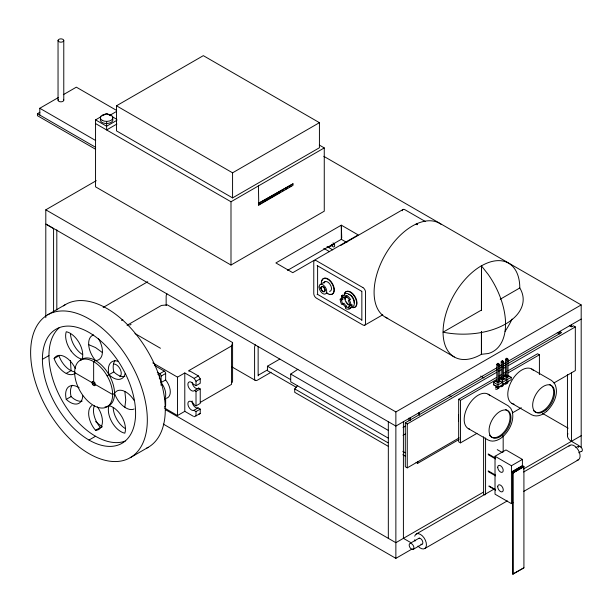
<?xml version="1.0" encoding="UTF-8"?>
<svg xmlns="http://www.w3.org/2000/svg" width="613" height="613" viewBox="0 0 613 613"><rect width="100%" height="100%" fill="white"/><g stroke="black" fill="none" stroke-linecap="round" stroke-linejoin="round"><path stroke-width="0.92" d="M93.651 381.631L93.651 361.632L95.544 360.536A17.769 10.26 60 0 0 102.241 354.092L102.448 351.563A17.769 10.26 60 0 0 98.386 338.537M157.273 372.336L159.717 373.746A1.939 1.119 60 0 1 161.089 376.121L161.089 385.339M164.629 406.434A1.939 1.119 60 0 0 165.648 405.5L165.648 398.373A12.996 7.502 60 0 0 170.291 391.837A12.996 7.502 60 0 0 165.648 379.937L165.648 373.486A1.939 1.119 60 0 0 164.276 371.11L154.522 365.478M164.315 407.913L177.517 415.537L177.517 377.148L184.789 372.957L194.175 378.374L196.014 381.271L196.014 385.7L193.578 384.297A5.08 2.935 60 0 0 188.543 382.389A5.08 2.935 60 0 0 189.455 388.719A5.08 2.935 60 0 0 194.474 390.504L196.014 391.393L200.236 388.956L200.236 403.431L196.014 405.867L194.298 404.879A5.08 2.935 60 0 0 189.202 401.316A5.08 2.935 60 0 0 188.758 406.963A5.08 2.935 60 0 0 193.869 410.319L196.014 411.561L200.236 409.116L200.236 413.545L194.175 416.763M177.517 415.537L184.789 411.338L184.789 372.957M196.014 405.867L196.014 391.393M127.052 325.296L161.418 305.45L167.311 304.86L232.588 342.552L231.561 345.947L231.561 384.336L200.466 402.289M232.588 342.552L232.588 380.934L232.074 382.635M481.389 354.306A54.197 31.294 -60 0 1 443.069 332.185A54.197 31.294 -60 0 1 481.389 265.804L488.216 274.463A60.059 34.673 60 0 1 488.216 353.532L481.389 354.306L481.404 331.717M499.235 386.818L499.22 387.148A3.655 2.115 60 0 1 497.327 388.55M70.403 360.39L71.07 370.62L66.242 373.409M124.853 407.254L125.749 399.898L124.853 391.5M258.142 375.907L258.142 346.422M387.983 446.157L294.723 392.312L294.723 388.918L297.543 385.753M503.081 436.51C509.549 430.326 514.261 421.031 512.384 411.921M546.689 411.331C553.738 404.557 559.569 392.956 554.535 383.431M497.626 363.524L496.814 364.337L496.814 381.332L498.024 382.029L499.235 381.332L499.235 364.337L498.024 363.294L497.626 363.524L498.423 363.524M502.009 360.996L501.196 361.808L501.196 378.796L502.407 379.501L503.625 378.796L503.625 361.808L502.407 360.766L502.009 360.996L502.806 360.996M506.392 358.467L505.579 359.279L505.579 376.267L506.79 376.972L508.008 376.267L508.008 359.279L506.79 358.237L506.392 358.467L507.189 358.467M502.944 436.602C499.036 440.103 493.044 442.709 488.017 439.965L468.278 428.564M543.095 413.951L546.558 411.423M388.259 438.126L290.708 381.815L290.708 374.068L297.895 369.325M319.304 145.051L324.262 147.917L324.262 211.194L230.994 265.038L95.551 186.842L95.551 119.887L101.091 116.669M102.67 115.75L106.624 113.459L110.578 115.734M496.729 380.581L493.626 382.374L493.626 384.78L498.04 387.309L511.173 379.723L511.173 377.301L498.04 384.903L498.001 387.853A3.655 2.115 60 0 1 495.779 389.132L495.48 388.987M39.799 115.075L39.799 108.271L58.473 97.482M63.346 94.67L76.341 87.169L116.616 110.424M95.689 149.311L37.431 115.673L37.431 113.712L39.868 112.302M116.478 105.796L203.332 55.653L319.427 122.677L319.427 147.748L232.572 197.899L116.478 130.868L116.478 105.796L232.572 172.82L319.427 122.677M109.911 115.282L116.485 111.482M116.899 120.301L106.624 126.232L95.551 119.887M116.899 124.025L106.624 129.956L106.624 121.397M496.791 367.808L395.868 426.073L45.799 223.96L45.799 209.815L96.264 180.674M95.551 123.565L230.994 201.761L324.262 147.917M47.737 314.791L65.691 304.431M293.006 183.808L258.433 203.378L293.006 183.808L293.006 185.333L258.77 205.102L258.433 185.923M258.433 204.903L280.44 192.198M282.072 191.256L283.704 190.314M285.336 189.371L287.781 187.961M289.405 187.019L291.037 186.076M103.145 307.473L147.748 281.727M42.404 359.341A65.905 38.044 60 0 1 112.279 353.08A65.905 38.044 60 0 1 112.286 446.302A65.905 38.044 60 0 1 42.404 359.341L48.948 355.555M75.338 373.049A17.769 10.26 60 0 1 67.637 374.068L65.346 372.988A17.769 10.26 60 0 1 54.12 358.544L58.955 355.747A17.769 10.26 60 0 0 70.173 370.198L72.472 371.279A17.769 10.26 60 0 0 74.694 371.838M121.489 320.415L122.822 319.649M129.734 325.135L131.067 324.361M80.226 360.298L83.736 358.276M287.482 270.394L341.318 239.308L346.943 242.556M328.246 247.575L334.69 243.859M79.108 387.776A17.769 10.26 60 0 0 71.077 385.654L69.307 386.336A17.769 10.26 60 0 0 66.258 399.37L71.085 396.58A17.769 10.26 60 0 0 82.127 401.132M92.471 384.236L94.823 382.872M107.076 375.8L113.803 371.915A17.769 10.26 60 0 0 124.845 376.466M340.728 245.445L402.986 209.5M134.186 400.542A17.769 10.26 60 0 0 125.749 391.922L123.451 390.841A17.769 10.26 60 0 0 114.531 393.416L112.631 394.511L95.314 384.512M159.717 373.746L164.276 371.11M107.068 406.802L108.968 405.706A17.769 10.26 60 0 1 120.01 413.905L121.788 416.633A17.769 10.26 60 0 1 124.837 433.192A17.769 10.26 60 0 1 112.018 422.265L110.547 419.369A17.769 10.26 60 0 1 108.968 405.706M161.089 376.121L165.648 373.486M320.185 284.501L324.959 281.75M165.648 379.937L161.089 382.573A12.996 7.502 60 0 1 164.483 399.078M317.113 294.684L317.603 294.401L317.603 265.858L317.113 265.421M189.011 371.463L189.011 370.52L231.561 345.947M91.889 405.484A17.769 10.26 60 0 0 88.854 410.817L88.64 413.346A17.769 10.26 60 0 0 95.544 430.288L100.379 427.499A17.769 10.26 60 0 0 101.704 427.368M194.175 378.374L198.397 375.938L200.236 378.834L200.236 383.263L196.014 385.7M88.985 440.05L95.544 436.264M341.763 295.719L342.935 295.045A7.594 4.383 60 0 0 341.357 298.516L340.192 299.19A7.594 4.383 60 0 0 341.763 304.485L343.954 303.22A5.548 3.203 60 0 0 346.728 306.148L345.563 306.822L345.563 308.492A7.594 4.383 60 0 0 349.356 308.868L350.521 308.193A7.594 4.383 60 0 0 352.092 304.715L350.927 305.389L349.487 304.554A5.548 3.203 60 0 0 348.337 300.692L350.521 299.428A7.594 4.383 60 0 0 346.728 295.42L345.563 296.094A7.594 4.383 60 0 0 341.763 295.719L342.79 297.489A5.548 3.203 60 0 1 345.563 297.757L346.728 297.09L346.728 295.42M196.014 381.271L200.236 378.834M340.192 299.19L341.64 300.025L342.805 299.351A5.548 3.203 60 0 1 343.954 296.815M361.846 320.515L361.846 291.252M194.474 390.504L198.696 388.067L200.236 388.956M345.563 306.822A5.548 3.203 60 0 0 348.337 307.098L349.502 306.423A5.548 3.203 60 0 0 350.513 304.975M296.278 387.316L267.437 370.666L267.437 366.214L279.819 359.065M193.869 410.319L198.091 407.883L200.236 409.116M258.425 375.133L267.414 369.945M271.107 372.237L257.245 380.244A3.747 2.168 -60 0 1 254.594 378.711L254.594 347.433A3.747 2.168 -60 0 1 255.376 344.82M130.232 457.689A82.502 47.661 60 0 0 104.126 329.917A82.502 47.661 60 0 0 32.604 371.126A82.502 47.661 60 0 0 130.232 457.689L148.185 447.329M364.766 325.166L382.765 314.776M45.799 209.815L395.868 411.928L581.185 304.929L581.185 447.674M498.024 363.639L496.814 364.337L498.024 365.041L499.235 364.337L498.024 363.294M502.407 361.111L501.196 361.808L502.407 362.505L503.625 361.808L502.407 360.766M506.79 358.574L505.579 359.279L506.79 359.977L508.008 359.279L506.79 358.237M498.446 366.85L501.756 364.942M503.411 363.984L505.894 362.551M507.549 361.593L581.185 319.074M459.198 437.881L407.262 467.857L405.293 466.723L405.293 422.801L497.074 369.815M498.729 368.865L502.032 366.949M503.687 365.999L506.169 364.566M507.817 363.609L561.562 332.583L559.677 331.495L559.677 333.939L557.255 332.537M405.293 422.801L407.262 423.943L496.676 372.321M498.331 371.363L501.641 369.455M503.304 368.497L505.786 367.064M508.269 365.632L575.323 326.913L575.323 370.597L553.761 383.048M403.055 427.552L405.522 426.135M476.937 433.376L460.501 442.87L458.67 441.812L458.67 399.293L496.484 377.462M498.951 376.037L501.411 374.612M503.878 373.187L506.346 371.769M507.993 370.819L537.586 353.732L539.409 354.789L539.409 374.627M458.67 399.293L460.501 400.343L496.668 379.462M498.308 378.512L501.595 376.62M503.242 375.669L505.71 374.244M508.177 372.819L539.409 354.789M498.622 379.493L501.763 377.677M503.871 376.459L506.146 375.148M403.055 435.299L405.522 433.874M495.434 381.332L498.024 382.826L500.614 381.332M499.817 378.796L502.407 380.29L504.997 378.796M504.2 376.267L506.79 377.761L509.38 376.267M416.043 462.355L417.698 463.305L459.007 439.46M512.284 412.97L521.326 407.752M513.004 502.752L511.441 503.656L495.02 494.185L495.02 456.264L505.993 449.927L522.406 459.405L522.406 465.826L511.441 472.156L512.951 473.029L523.916 466.7L523.916 567.814L512.951 574.143L512.782 472.792L523.747 466.462L512.782 472.937M495.02 456.264L511.441 465.734L522.406 459.405M483.718 491.978L395.868 542.697L165.579 409.745M523.456 469.037L581.185 435.705M416.265 534L494.745 488.684M523.663 471.995L569.921 445.283M419.346 538.03L411.101 542.789L403.408 538.344L403.408 421.713M575.845 447.674L579.162 445.758L571.469 441.314A13.739 7.931 0 0 1 567.914 433.652M163.311 424.089L395.868 558.351L412.419 548.796M578.703 452.792L581.185 451.36M413.055 549.44A3.356 1.939 60 0 0 412.403 544.367A3.356 1.939 60 0 0 409.208 545.524A3.356 1.939 60 0 0 413.055 549.44L421.974 544.29M424.686 548.589L507.303 500.89M523.824 491.35L578.35 459.873M512.782 574.044L523.916 567.814M500.193 299.259L519.793 287.98A54.197 31.294 -60 0 0 481.473 265.85L481.412 310.071L443.069 332.185A60.097 34.696 0 0 0 505.533 324.024A60.097 34.696 0 0 0 519.793 287.98M542.88 414.051C539.501 415.974 535.18 416.756 531.632 414.786L511.893 403.392M198.397 414.327L200.236 413.545M417.215 224.289L416.794 224.396L417.231 224.649M88.724 344.675L95.544 347.579L102.371 352.552M504.246 383.922L504.545 384.075A3.655 2.115 60 0 0 506.775 382.788L506.79 377.761M499.863 386.458L500.162 386.604A3.655 2.115 60 0 0 502.392 385.316L502.407 380.29M493.626 382.374L498.04 384.903L498.024 382.826M323.802 156.33L581.185 304.929M425.246 221.454L404.864 209.692A3.747 2.168 60 0 0 402.243 210.757M417.062 224.741L416.051 224.159L417.223 224.021M575.323 326.913L573.354 325.771L571.492 326.852L569.607 325.764M569.975 325.549L571.86 326.637M112.156 116.646L116.899 119.389M327.043 246.564L332.729 249.851M323.771 248.342L329.549 251.675M531.732 369.026L551.47 380.42L553.968 382.673M507.526 375.194L511.173 377.301M317.603 265.858L361.716 291.321M39.799 108.271L95.689 140.538M503.702 378.052L506.79 379.838M37.431 113.712L95.689 147.342M498.668 380.206L502.407 382.366M385.316 317.166L454.294 356.988M480.684 376.075L483.979 377.976M493.626 384.78L498.024 387.316M542.459 413.346L568.159 428.18M341.357 298.516L342.805 299.351M317.603 294.401L361.716 319.871M488.124 394.205L508.131 405.783L510.782 408.327L512.299 411.645M449.015 395.301L451.49 396.734M497.258 449.628L502.193 452.478M523.747 466.462L522.406 465.688L511.441 472.018L512.782 472.792M522.406 465.826L523.916 466.7M488.201 453.911L495.595 458.187M488.201 454.677L495.595 458.945M488.209 470.861L495.595 475.129M488.209 471.612L495.595 475.88M489.013 485.925L495.595 489.726M489.013 486.331L495.595 490.132M290.708 374.068L388.244 430.38M267.437 366.214L290.508 379.531M484.921 494.982L483.603 494.224L483.603 436.816M294.723 388.918L387.983 442.762M402.841 451.344L405.316 452.769M402.841 454.731L405.316 456.164M231.614 366.712L255.376 380.428M134.96 333.533L160.46 348.261M189.011 370.52L198.397 375.938M152.76 362.858L177.517 377.148M157.779 374.175L159.411 375.118L159.411 378.941M184.789 411.338L193.394 416.311M74.663 372.589A26.849 15.501 60 0 0 103.137 408.02A26.849 15.501 60 0 0 103.137 370.045A26.849 15.501 60 0 0 74.663 372.589L91.981 382.589A2.36 1.364 60 0 0 94.479 385.7A2.36 1.364 60 0 0 94.479 382.366A2.36 1.364 60 0 0 91.981 382.589M349.502 306.423L350.521 308.193M348.337 307.098L349.356 308.868M92.471 381.508L94.823 385.592M419.353 415.415L419.001 412.718L419.001 414.403M410.212 417.79L410.564 420.487M408.879 418.127L409.231 420.825M341.74 237.944L341.318 225.17L275.888 262.939L292.761 272.685L358.191 234.909L341.318 225.17L341.318 239.308M571.469 324.683L571.469 326.599M571.469 372.482L571.469 441.314M567.446 374.52L567.446 435.705M512.951 473.029L512.951 574.143M511.441 465.734L511.441 503.656M508.008 380.757L507.985 382.083A3.655 2.115 60 0 1 506.093 383.485M506.79 358.697L506.79 376.972M503.625 383.294L503.602 384.619A3.655 2.115 60 0 1 501.71 386.021M503.173 435.943L503.173 452.042M502.407 361.226L502.407 379.501M498.024 363.754L498.024 382.029M496.814 385.822L496.814 386.772A1.939 1.119 60 0 1 495.442 387.562M485.573 437.958L485.573 494.4M481.473 265.85L481.473 310.576M481.473 331.487L481.473 354.352M460.501 400.343L460.501 442.87M458.486 414.825L458.486 421.154M417.698 461.612L417.698 463.305M410.373 417.698L410.373 419.384M407.262 423.943L407.262 467.857M395.868 411.928L395.868 558.351M388.328 421.713L388.328 538.344M345.563 296.094L345.563 297.757M258.77 203.57L258.77 205.102M232.572 172.82L232.572 197.899M230.994 201.761L230.994 265.038M196.014 411.561L196.014 415.989M166.154 305.573L166.154 296.378A3.747 2.168 -60 0 1 166.935 293.765M63.775 40.512A2.866 1.655 0 0 1 59.476 41.945A2.866 1.655 0 0 1 59.476 39.079A2.866 1.655 0 0 1 63.775 40.512L63.775 100.172M58.043 40.512L58.043 100.172M56.81 229.829L56.81 310.032M53.584 312.622L53.584 228.595L45.799 224.105L45.799 317.672M387.776 318.354A54.197 31.294 -60 0 1 384.926 255.276A54.197 31.294 -60 0 1 441.031 224.281M512.077 319.059A54.197 31.294 -60 0 1 505.066 331.349M568.979 446.164A8.421 4.866 60 0 1 578.35 450.149A8.421 4.866 60 0 1 577.117 460.256M414.717 536.191A8.421 4.866 60 0 1 422.349 535.846A8.421 4.866 60 0 1 426.012 547.034A8.421 4.866 60 0 1 417.959 546.076M415.078 541.087A8.421 4.866 60 0 1 414.717 539.754M418.549 538.574A3.356 1.939 60 0 1 422.495 541.026A3.356 1.939 60 0 1 420.847 544.221M578.519 447.39A2.743 1.586 60 0 1 581.515 447.743A2.743 1.586 60 0 1 581.469 451.444M469.658 429.169A19.838 11.455 -60 0 1 468.616 405.093A19.838 11.455 -60 0 1 489.871 395.653M514.023 404.174A19.838 11.455 -60 0 1 511.893 380.481A19.838 11.455 -60 0 1 533.479 370.474M549.286 384.474A15.501 8.95 -60 0 1 550.206 403.308A15.501 8.95 -60 0 1 533.532 410.61M505.679 409.653A15.501 8.95 -60 0 1 506.238 429.062A15.501 8.95 -60 0 1 489.435 435.123M496.829 386.949A1.939 1.119 60 0 1 496.653 386.857M505.472 382.251A1.939 1.119 60 0 1 505.396 382.389M346.728 297.09A5.548 3.203 60 0 1 349.502 300.018M350.743 305.489A5.548 3.203 60 0 1 346.391 302.646A5.548 3.203 60 0 1 344.996 297.067M321.434 284.118A8.957 5.172 60 0 1 327.304 278.93A8.957 5.172 60 0 1 333.993 290.524A8.957 5.172 60 0 1 326.568 293.014M323.641 287.114A2.873 1.663 60 0 1 324.959 291.137A2.873 1.663 60 0 1 321.948 290.324A2.873 1.663 60 0 1 321.679 286.585M322.591 286.501A2.873 1.663 60 0 1 323.12 286.731M323.963 283.16A5.425 3.134 60 0 1 330.009 284.279A5.425 3.134 60 0 1 329.595 291.39M321.886 280.831A8.957 5.172 60 0 1 332.484 283.666A8.957 5.172 60 0 1 329.648 294.263M328.009 293.566A8.957 5.172 60 0 1 326.905 292.822M349.004 304.83A5.548 3.203 60 0 1 346.23 301.902M345.219 299.29A5.548 3.203 60 0 1 345.219 296.945M344.353 294.516A7.594 4.383 60 0 1 352.797 298.11A7.594 4.383 60 0 1 351.686 307.22M345.341 306.799A7.594 4.383 60 0 1 342.935 303.81M348.376 294.478A5.548 3.203 60 0 1 352.728 297.32A5.548 3.203 60 0 1 354.13 302.891M344.552 293.918A8.957 5.172 60 0 1 354.529 295.765A8.957 5.172 60 0 1 353.839 307.504M344.222 294.11A8.957 5.172 60 0 1 354.82 296.945A8.957 5.172 60 0 1 351.977 307.542M342.79 303.895A5.548 3.203 60 0 1 341.64 300.025M349.356 300.102A7.594 4.383 60 0 1 350.927 305.389M125.221 441.076A65.905 38.044 60 0 1 62.61 401.492A65.905 38.044 60 0 1 59.622 327.442M63.453 305.872A82.502 47.661 60 0 1 147.848 351.425A82.502 47.661 60 0 1 146.622 448.164M102.379 426.801A65.905 38.052 60 0 1 95.605 421.537M80.793 360.137A26.849 15.501 60 0 1 109.98 376.558A26.849 15.501 60 0 1 105.038 406.925M95.544 360.536A17.769 10.26 60 0 1 88.854 346.368L88.64 343.594A17.769 10.26 60 0 1 93.59 334.913M117.995 361.264A17.769 10.26 60 0 0 112.026 361.67L110.547 362.865A17.769 10.26 60 0 0 108.968 374.704A17.769 10.26 60 0 0 120.01 379.255L121.788 378.581A17.769 10.26 60 0 0 125.121 373.608M134.186 408.986A17.769 10.26 60 0 1 125.749 407.867L123.451 406.296A17.769 10.26 60 0 1 114.531 393.416M95.544 430.288A17.769 10.26 60 0 0 102.448 421.323L102.233 418.541A17.769 10.26 60 0 0 97.498 406.925M54.12 358.544A17.769 10.26 60 0 1 65.346 357.05L67.637 358.62A17.769 10.26 60 0 1 75.338 368.528M66.258 399.37A17.769 10.26 60 0 0 79.069 403.247L80.548 402.044A17.769 10.26 60 0 0 82.732 395.822M113.803 371.915A17.769 10.26 60 0 1 114.968 360.582M125.113 428.479A17.769 10.26 60 0 1 116.853 419.476L115.382 416.579A17.769 10.26 60 0 1 113.19 407.821M100.379 427.499A17.769 10.26 60 0 1 93.475 410.557L93.682 408.028A17.769 10.26 60 0 1 94.318 405.829M71.085 396.58A17.769 10.26 60 0 1 72.25 385.248M82.403 354.49A17.769 10.26 60 0 1 75.912 348.222L74.142 345.494A17.769 10.26 60 0 1 70.48 333.84M113.757 364.068A7.065 4.076 60 0 1 120.225 369.287A7.065 4.076 60 0 1 119.788 376.627M198.696 388.067A5.08 2.935 60 0 1 194.972 387.669A5.08 2.935 60 0 1 192.175 382.734M198.091 407.883A5.08 2.935 60 0 1 194.091 406.174A5.08 2.935 60 0 1 192.13 400.979M333.005 242.909A2.36 1.364 60 0 1 334.667 245.621A2.36 1.364 60 0 1 333.296 246.893A2.36 1.364 60 0 1 331.395 244.403M112.715 118.899A6.306 3.64 0 0 1 106.624 123.489L104.992 123.405A6.306 3.64 0 0 1 100.532 118.899M63.384 99.344A2.866 1.655 0 0 1 60.909 101.827A2.866 1.655 0 0 1 58.427 99.344M417.009 224.067L416.35 224.143L417.009 224.067M362.896 287.581L316.423 260.747A3.747 2.168 60 0 0 313.772 262.28L313.772 293.558A3.747 2.168 60 0 0 316.423 298.148L362.896 324.974A3.747 2.168 60 0 0 365.547 323.449L365.547 292.171A3.747 2.168 60 0 0 362.896 287.581M71.085 351.011L69.307 348.284A17.769 10.26 60 0 1 66.258 331.725A17.769 10.26 60 0 1 79.069 342.644L80.548 345.548A17.769 10.26 60 0 1 82.119 359.203A17.769 10.26 60 0 1 71.085 351.011M497.733 467.275A3.87 2.237 60 0 0 501.84 472.385A3.87 2.237 60 0 0 501.84 466.907A3.87 2.237 60 0 0 497.733 467.275M497.725 486.722A3.923 2.268 60 0 0 501.886 491.902A3.923 2.268 60 0 0 501.886 486.354A3.923 2.268 60 0 0 497.725 486.722M546.114 409.813A15.501 8.95 -60 0 0 551.623 385.654A15.501 8.95 -60 0 0 533.134 401.3A15.501 8.95 -60 0 0 546.114 409.813M502.499 434.992A15.501 8.95 -60 0 0 508.016 410.833A15.501 8.95 -60 0 0 489.526 426.479A15.501 8.95 -60 0 0 502.499 434.992M319.059 286.991A5.425 3.134 60 0 0 324.813 294.148A5.425 3.134 60 0 0 324.813 286.478A5.425 3.134 60 0 0 319.059 286.991M320.86 288.033A2.873 1.663 60 0 0 323.909 291.826A2.873 1.663 60 0 0 323.909 287.758A2.873 1.663 60 0 0 320.86 288.033M102.164 120.332A6.306 3.64 0 0 0 112.715 118.7A6.306 3.64 0 0 0 104.992 114.24A6.306 3.64 0 0 0 102.164 120.332"/></g></svg>
